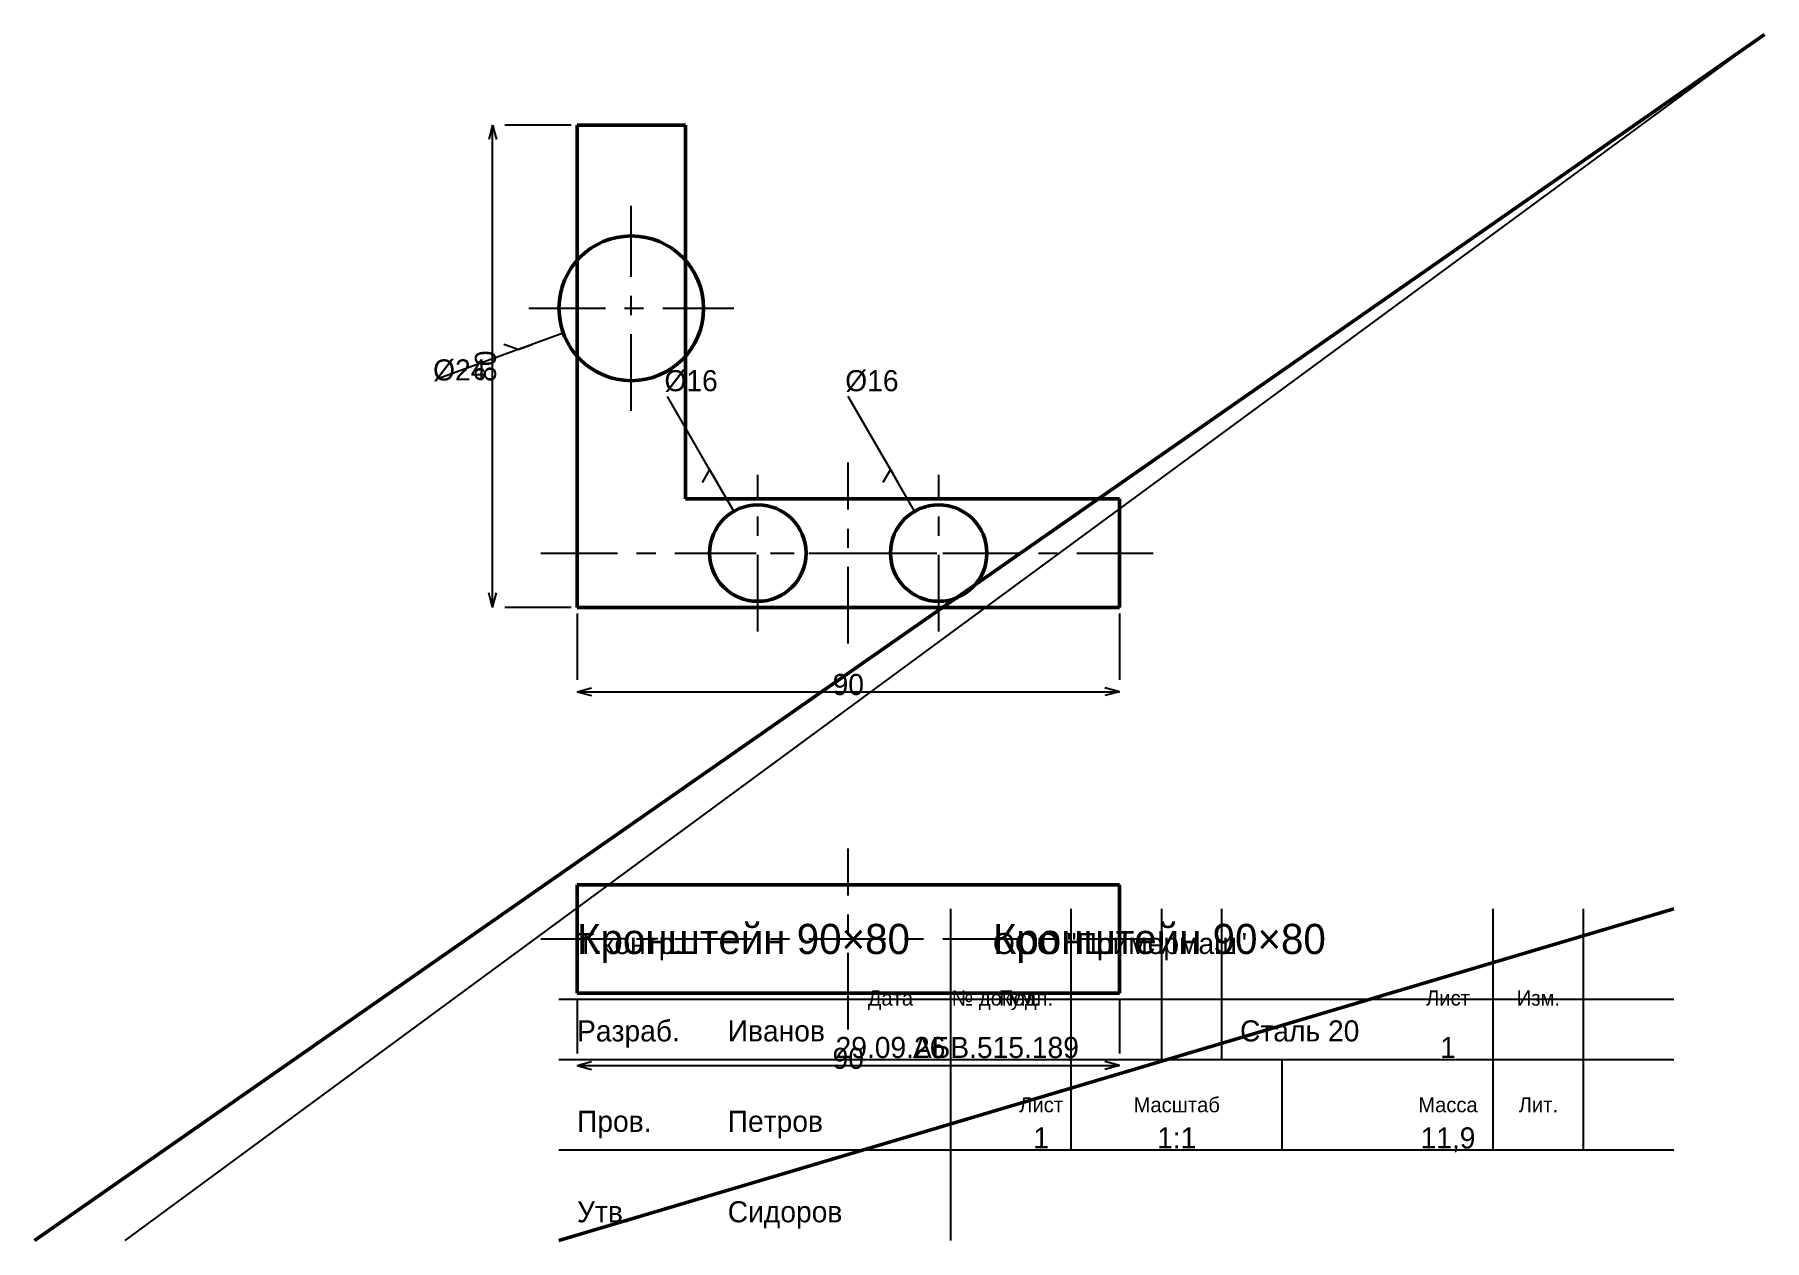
# Model space of a CAD drawing. Header units: millimetres. Extents: x 5 to 292, y 5 to 205.
import ezdxf
from ezdxf.enums import TextEntityAlignment as Align

# ---------------------------------------------------------------- set-up
doc = ezdxf.new("R2010")
doc.units = ezdxf.units.MM
doc.linetypes.add('CENTER', pattern=[22.225, 12.7, -3.175, 3.175, -3.175])
doc.linetypes.add('DASHED', pattern=[9, 6, -3])
for name, color, linetype, lineweight in [('AXIS', 7, 'CENTER', 25), ('DIMS', 7, 'CONTINUOUS', 25), ('MAIN', 7, 'CONTINUOUS', 50), ('TEXT', 7, 'CONTINUOUS', 25), ('THIN', 7, 'CONTINUOUS', 25)]:
    doc.layers.add(name, color=color, linetype=linetype, lineweight=lineweight)

msp = doc.modelspace()

# ---------------------------------------------------------------- linework, layer by layer
at = {"layer": 'AXIS', "linetype": 'CENTER', "lineweight": 25}
for p, q in [((104, 142.6), (104, 176.6)), ((87, 159.6), (121, 159.6)), ((140, 104), (140, 134)), ((125, 106), (125, 132)), ((155, 106), (155, 132)), ((89, 119), (191, 119)), ((112, 119), (138, 119)), ((142, 119), (168, 119)), ((140, 40), (140, 70)), ((89, 55), (191, 55))]:
    msp.add_line(p, q, dxfattribs=at)
at = {"layer": 'DIMS', "linetype": 'CONTINUOUS', "lineweight": 25}
for p, q in [((81, 190), (80.353, 187.585)), ((81, 110), (81, 190)), ((81, 190), (81.647, 187.585)), ((94, 190), (83, 190)), ((92.724, 155.496), (85.206, 152.76)), ((85.206, 152.76), (72.05, 147.971)), ((85.206, 152.76), (82.857, 153.615)), ((85.206, 152.76), (87.555, 153.615)), ((117, 132.856), (110, 144.981)), ((147, 132.856), (140, 144.981)), ((117, 132.856), (115.75, 130.691)), ((121, 125.928), (117, 132.856)), ((117, 132.856), (118.25, 130.691)), ((147, 132.856), (145.75, 130.691)), ((151, 125.928), (147, 132.856)), ((147, 132.856), (148.25, 130.691)), ((81, 110), (80.353, 112.415)), ((81, 110), (81.647, 112.415)), ((94, 110), (83, 110)), ((95, 109), (95, 98)), ((185, 109), (185, 98)), ((95, 96), (97.415, 96.647)), ((95, 96), (185, 96)), ((95, 96), (97.415, 95.353)), ((185, 96), (182.585, 96.647)), ((185, 96), (182.585, 95.353)), ((95, 45), (95, 36)), ((185, 45), (185, 36)), ((95, 34), (97.415, 34.647)), ((185, 34), (182.585, 34.647)), ((95, 34), (185, 34)), ((95, 34), (97.415, 33.353)), ((185, 34), (182.585, 33.353))]:
    msp.add_line(p, q, dxfattribs=at)
at = {"layer": 'MAIN', "linetype": 'CONTINUOUS', "lineweight": 50}
for p, q in [((5, 5), (292, 205)), ((113, 190), (95, 190)), ((95, 190), (95, 110)), ((113, 128), (113, 190)), ((185, 128), (113, 128)), ((185, 110), (185, 128)), ((95, 110), (185, 110)), ((95, 64), (185, 64)), ((95, 46), (95, 64)), ((185, 46), (185, 64)), ((92, 5), (277, 60)), ((95, 46), (185, 46))]:
    msp.add_line(p, q, dxfattribs=at)
for centre, radius in [((104, 159.6), 12), ((125, 119), 8), ((155, 119), 8)]:
    msp.add_circle(centre, radius, dxfattribs=at)
at = {"layer": 'THIN', "linetype": 'CONTINUOUS', "lineweight": 25}
for p, q in [((20, 5), (292, 205)), ((157, 5), (157, 60)), ((177, 35), (177, 60)), ((192, 35), (192, 60)), ((202, 35), (202, 60)), ((247, 35), (247, 60)), ((262, 35), (262, 60)), ((92, 45), (277, 45)), ((92, 35), (277, 35)), ((177, 20), (177, 35)), ((212, 20), (212, 35)), ((247, 20), (247, 35)), ((262, 20), (262, 35)), ((92, 20), (277, 20))]:
    msp.add_line(p, q, dxfattribs=at)
at = {"layer": 'THIN', "linetype": 'DASHED', "lineweight": 25}
for p, q in [((117, 64), (133, 64)), ((147, 64), (163, 64))]:
    msp.add_line(p, q, dxfattribs=at)

# ---------------------------------------------------------------- texts
at = {"layer": 'DIMS', "linetype": 'CONTINUOUS', "lineweight": 25}
msp.add_text('80', height=3.5, rotation=90, dxfattribs=at).set_placement((79.8, 150), align=Align.MIDDLE_CENTER)
for s, p in [('%%c24', (71.111, 147.629)), ('%%c16', (109.5, 145.847)), ('%%c16', (139.5, 145.847))]:
    msp.add_text(s, height=3.5, dxfattribs=at).set_placement(p)
for p in [(140, 97.2), (140, 35.2)]:
    msp.add_text('90', height=3.5, dxfattribs=at).set_placement(p, align=Align.MIDDLE_CENTER)
at = {"layer": 'TEXT', "linetype": 'CONTINUOUS', "lineweight": 25}
for s, height, p in [('Кронштейн 90×80', 5, (95, 52.5)), ('Кронштейн 90×80', 5, (164, 52.5)), ('Т.контр.', 3.5, (95, 52.5)), ('ООО "Примермаш"', 3.5, (164, 52.5)), ('Разраб.', 3.5, (95, 38)), ('Иванов', 3.5, (120, 38)), ('Сталь 20', 3.5, (205, 38)), ('Пров.', 3.5, (95, 23)), ('Петров', 3.5, (120, 23)), ('Утв.', 3.5, (95, 8)), ('Сидоров', 3.5, (120, 8))]:
    msp.add_text(s, height=height, dxfattribs=at).set_placement(p)
for s, height, p in [('Дата', 2.5, (147, 45.2)), ('№ докум.', 2.5, (164.5, 45.2)), ('Подп.', 2.5, (169.5, 45.2)), ('Лист', 2.5, (239.5, 45.2)), ('Изм.', 2.5, (254.5, 45.2)), ('29.09.26', 3.5, (147, 37)), ('АБВ.515.189', 3.5, (164.5, 37)), ('1', 3.5, (239.5, 37)), ('Лист', 2.5, (172, 27.5)), ('Масштаб', 2.5, (194.5, 27.5)), ('Масса', 2.5, (239.5, 27.5)), ('Лит.', 2.5, (254.5, 27.5)), ('1', 3.5, (172, 22)), ('1:1', 3.5, (194.5, 22)), ('11,9', 3.5, (239.5, 22))]:
    msp.add_text(s, height=height, dxfattribs=at).set_placement(p, align=Align.MIDDLE_CENTER)

doc.saveas('drawing.dxf')
